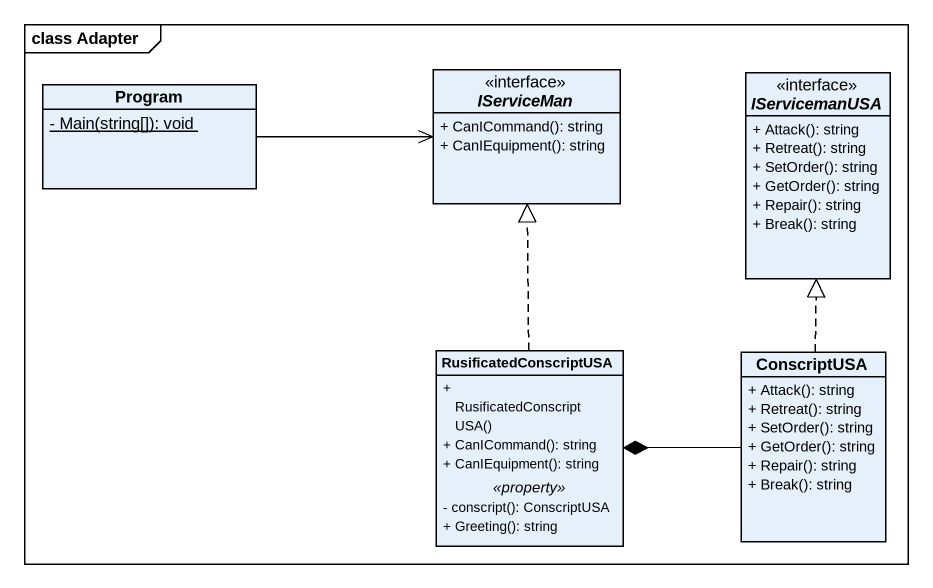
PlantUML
@startuml
mainframe class Adapter
hide circle
hide empty members
skinparam classAttributeIconSize 0
interface IServiceMan {
  + CanICommand(): string
  + CanIEquipment(): string
}
interface IServicemanUSA {
  + Attack(): string
  + Retreat(): string
  + SetOrder(): string
  + GetOrder(): string
  + Repair(): string
  + Break(): string
}
class Program {
  {static} - Main(string[]): void
}
class RusificatedConscriptUSA {
  + RusificatedConscriptUSA()
  + CanICommand(): string
  + CanIEquipment(): string
  .. <<property>> ..
  - conscript(): ConscriptUSA
  + Greeting(): string
}
class ConscriptUSA {
  + Attack(): string
  + Retreat(): string
  + SetOrder(): string
  + GetOrder(): string
  + Repair(): string
  + Break(): string
}
Program -right-> IServiceMan
RusificatedConscriptUSA .up.|> IServiceMan
ConscriptUSA .up.|> IServicemanUSA
ConscriptUSA -left-* RusificatedConscriptUSA
@enduml
